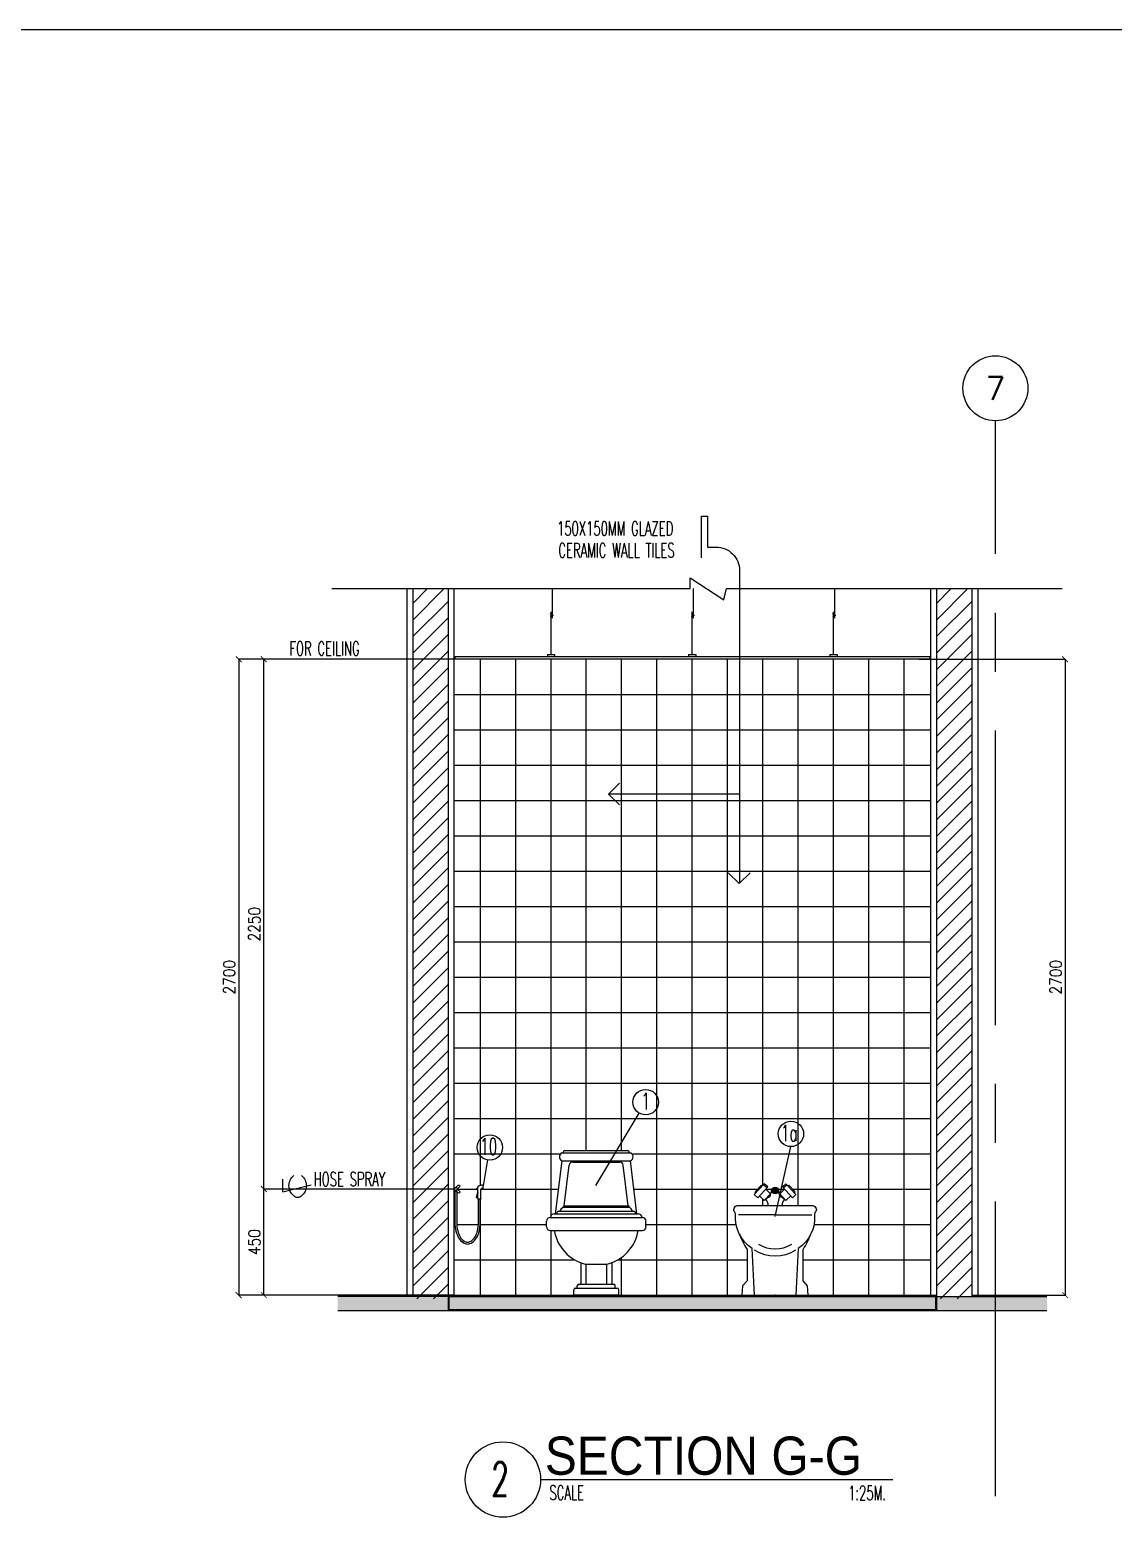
# Model space of a CAD drawing. Extents: x -233600 to -204723, y 166361 to 186286.
# Drawn here: x -227618 to -223016, y 179970 to 186286 of the extents above; entities that cross this region are included whole.
import ezdxf
from ezdxf.enums import TextEntityAlignment as Align

# ---------------------------------------------------------------- set-up
doc = ezdxf.new("R2010")
doc.units = 0
doc.header["$LTSCALE"] = 500
doc.header["$MEASUREMENT"] = 0
doc.linetypes.add('CENTERX2', pattern=[4, 2.5, -0.5, 0.5, -0.5])
doc.linetypes.add('HIDDEN2', pattern=[0.1875, 0.125, -0.0625])
doc.layers.get('0').update_dxf_attribs({"linetype": 'CONTINUOUS'})
doc.layers.get('DEFPOINTS').update_dxf_attribs({"linetype": 'CONTINUOUS'})
for name, color, linetype in [('A-SFIX', 2, 'CONTINUOUS'), ('ARCDIMR', 4, 'CONTINUOUS'), ('AX-CR', 2, 'CONTINUOUS'), ('AX-TXT', 2, 'CONTINUOUS'), ('AXES', 11, 'CENTERX2'), ('Dimout', 4, 'CONTINUOUS'), ('DW', 7, 'CONTINUOUS'), ('ELE', 3, 'CONTINUOUS'), ('ELV', 7, 'CONTINUOUS'), ('FIX', 2, 'CONTINUOUS'), ('HatchA', 11, 'CONTINUOUS'), ('P-FIXT-MISC', 84, 'CONTINUOUS'), ('Plaster', 7, 'CONTINUOUS'), ('SANI', 2, 'CONTINUOUS'), ('Tile', 5, 'CONTINUOUS'), ('TITLE', 1, 'CONTINUOUS'), ('TXT', 2, 'CONTINUOUS'), ('TXT1', 2, 'CONTINUOUS'), ('WALL', 6, 'CONTINUOUS'), ('WallPartition', 2, 'CONTINUOUS'), ('Windows', 9, 'CONTINUOUS')]:
    doc.layers.add(name, color=color, linetype=linetype)
doc.styles.add('DIM', font='simplex.shx', dxfattribs={"width": 0.85})
doc.styles.add('ROMANS', font='romans.shx', dxfattribs={"width": 0.6})
doc.styles.add('TTXT', font='swisse.ttf', dxfattribs={"width": 0.9})
doc.dimstyles.new('DIM1-25', dxfattribs={"dimscale": 25, "dimtxt": 2, "dimasz": 1, "dimexe": 0.03, "dimexo": 0.03, "dimgap": 0.6, "dimtad": 1, "dimdec": 0, "dimdsep": 46, "dimtxsty": 'DIM', "dimblk1": 'ARCHTICK', "dimblk2": 'ARCHTICK', "dimsah": 1, "dimcen": 0.09, "dimdle": 0.03, "dimclrd": 256, "dimclrt": 2, "dimadec": 0, "dimazin": 0, "dimtfac": 1, "dimtdec": 0, "dimtix": 1, "dimtmove": 1, "dimatfit": 3, "dimldrblk": 'ARCHTICK', "dimfxl": 0, "dimtvp": 2, "dimtolj": 1, "dimtzin": 0, "dimarcsym": 0})

# ---------------------------------------------------------------- blocks, each defined once
blk = doc.blocks.new('A$C69CD438C')
at = {"layer": 'A-SFIX'}
for p, q in [((38.4, 345.8, 658.7), (65.9, 570.8, 658.7)), ((65.9, 603.8, 658.7), (356.8, 603.8, 658.7)), ((65.9, 570.8, 658.7), (356.8, 570.8, 658.7)), ((76.8, 614.7, 658.7), (345.8, 614.7, 658.7)), ((384.2, 345.8, 658.7), (356.8, 570.8, 658.7)), ((75.6, 378.7, 658.7), (96.7, 551.5, 658.7)), ((111.9, 565, 658.7), (310.7, 565, 658.7)), ((347, 378.7, 658.7), (326, 551.5, 658.7)), ((15.4, 329.3, 658.7), (407.3, 329.3, 658.7)), ((32.9, 345.8, 658.7), (389.7, 345.8, 658.7)), ((51.2, 356.8, 658.7), (371.4, 356.8, 658.7)), ((70, 373.2, 658.7), (352.6, 373.2, 658.7)), ((75.6, 378.7, 658.7), (347, 378.7, 658.7)), ((0, 289.8, 658.7), (0, 314, 658.7)), ((15.4, 274.4, 658.7), (407.3, 274.4, 658.7)), ((422.6, 289.8, 658.7), (422.6, 314, 658.7)), ((145.5, 137.8, 658.7), (145.5, 46.1, 658.7)), ((164.7, 131.7, 658.7), (258, 131.7, 658.7)), ((167.4, 131.7, 658.7), (167.4, 46.1, 658.7)), ((255.2, 131.7, 658.7), (255.2, 46.1, 658.7)), ((277.2, 137.8, 658.7), (277.2, 46.1, 658.7)), ((115.6, 0, 658.7), (115.6, 23.1, 658.7)), ((307.1, 0), (115.6, 0)), ((122.2, 29.6, 658.7), (300.5, 29.6, 658.7)), ((130.5, 29.6, 658.7), (130.5, 39.5, 658.7)), ((137.1, 46.1, 658.7), (285.5, 46.1, 658.7)), ((292.1, 29.6, 658.7), (292.1, 39.5, 658.7)), ((307.1, 0, 658.7), (307.1, 23.1, 658.7))]:
    blk.add_line(p, q, dxfattribs=at)
for centre, radius, start, end in [((72.7, 587.3, 658.7), 17.8, 112.61986, 247.38014), ((79.6, 606.5, 658.7), 8.68, 108.43495, 198.43495), ((343, 606.5, 658.7), 8.68, 341.56505, 71.56505), ((349.9, 587.3, 658.7), 17.8, 292.61986, 67.38014), ((111.9, 549.6, 658.7), 15.4, 90, 173.04704), ((310.7, 549.6, 658.7), 15.4, 6.95296, 90), ((15.4, 314, 658.7), 15.4, 90, 180), ((35.7, 326.6, 658.7), 19.4, 98.1301, 171.8699), ((58.5, 343.3, 658.7), 15.3, 118.30463, 170.72602), ((92.8, 342.2, 658.7), 38.5, 126.28859, 157.78628), ((76.4, 372.4, 658.7), 6.42, 96.98527, 172.09737), ((346.2, 372.4, 658.7), 6.42, 7.90263, 83.01473), ((329.8, 342.2, 658.7), 38.5, 22.21372, 53.71141), ((364.2, 343.3, 658.7), 15.3, 9.27398, 61.69537), ((387, 326.6, 658.7), 19.4, 8.1301, 81.8699), ((407.3, 314, 658.7), 15.4, 0, 90), ((15.4, 289.8, 658.7), 15.4, 180, 270), ((208.2, 304.1, 658.7), 177.8, 189.59805, 255.82073), ((214.4, 304.1, 658.7), 177.8, 284.17927, 350.40195), ((407.3, 289.8, 658.7), 15.4, 270, 0), ((122.2, 23.1, 658.7), 6.59, 90, 180), ((137.1, 39.5, 658.7), 6.59, 90, 180), ((285.5, 39.5, 658.7), 6.59, 0, 90), ((300.5, 23.1, 658.7), 6.59, 0, 90)]:
    blk.add_arc(centre, radius, start, end, dxfattribs=at)
blk = doc.blocks.new('A0-BOX')
at = {"layer": 'TITLE'}
blk.add_line((113.3, 79.7), (0, 79.7), dxfattribs=at)
blk = doc.blocks.new('walling')
at = {"layer": 'ELV'}
blk.add_line((0.1363, -1.1797), (-0.4198, -1.1797), dxfattribs=at)
blk.add_lwpolyline([(-0.025, -0.176), (-0.025, 0), (0, 0), (0, -0.1306), (0.0363, -0.1306, -0.414214), (0.1363, -0.2306), (0.1363, -1.5582)], format="xyb", dxfattribs=at)
at = {"layer": 'WALL'}
for p, q in [((-0.4198, -1.1797), (-0.3736, -1.1334)), ((-0.4198, -1.1797), (-0.3736, -1.2259)), ((0.1345, -1.56), (0.0882, -1.5137)), ((0.1345, -1.56), (0.1808, -1.5137))]:
    blk.add_line(p, q, dxfattribs=at)
at = {"layer": 'TXT', "style": 'ROMANS', "width": 0.6}
for s, p in [('150X150MM GLAZED', (-0.639, -0.0816)), ('CERAMIC WALL TILES', (-0.6331, -0.1746))]:
    blk.add_text(s, height=0.06, dxfattribs=at).set_placement(p)
blk = doc.blocks.new('_ARCHTICK')
at = {"color": 0, "linetype": 'ByBlock', "const_width": 0.15}
blk.add_lwpolyline([(-0.5, -0.5), (0.5, 0.5)], dxfattribs=at)
blk = doc.blocks.new('*D129')
at = {"layer": 'DEFPOINTS', "color": 0}
for p in [(-226624.1, 181363.7), (-225808.6, 181363.7), (-225816.7, 180913.3)]:
    blk.add_point(p, dxfattribs=at)
at = {"layer": 'Dimout', "color": 0, "lineweight": -2}
for p, q in [((-225809.3, 181363.7), (-226624.8, 181363.7)), ((-225817.4, 180913.3), (-226624.8, 180913.3))]:
    blk.add_line(p, q, dxfattribs=at)
at = {"layer": 'Dimout', "lineweight": -2}
blk.add_line((-226624.1, 180912.5), (-226624.1, 181364.4), dxfattribs=at)
at = {"layer": 'Dimout', "lineweight": -2, "xscale": 25, "yscale": 25, "zscale": 25}
for p, rotation in [((-226624.1, 181363.7), 90), ((-226624.1, 180913.3), 270)]:
    blk.add_blockref('_ARCHTICK', p, dxfattribs=dict(at, rotation=rotation))
at = {"layer": 'Dimout', "color": 2, "insert": (-226664.1, 181138.5), "char_height": 50, "attachment_point": 5, "rotation": 90, "style": 'DIM'}
blk.add_mtext('\\A1;450', dxfattribs=at)
blk = doc.blocks.new('*D130')
at = {"layer": 'DEFPOINTS', "color": 0}
for p in [(-226624.1, 183613.3), (-225816.7, 183613.3), (-225808.6, 181363.7)]:
    blk.add_point(p, dxfattribs=at)
at = {"layer": 'Dimout', "color": 0, "lineweight": -2}
for p, q in [((-225817.4, 183613.3), (-226624.8, 183613.3)), ((-225809.3, 181363.7), (-226624.8, 181363.7))]:
    blk.add_line(p, q, dxfattribs=at)
at = {"layer": 'Dimout', "lineweight": -2}
blk.add_line((-226624.1, 181362.9), (-226624.1, 183614), dxfattribs=at)
at = {"layer": 'Dimout', "lineweight": -2, "xscale": 25, "yscale": 25, "zscale": 25}
for p, rotation in [((-226624.1, 183613.3), 90), ((-226624.1, 181363.7), 270)]:
    blk.add_blockref('_ARCHTICK', p, dxfattribs=dict(at, rotation=rotation))
at = {"layer": 'Dimout', "color": 2, "insert": (-226664.1, 182488.5), "char_height": 50, "attachment_point": 5, "rotation": 90, "style": 'DIM'}
blk.add_mtext('\\A1;2250', dxfattribs=at)
blk = doc.blocks.new('*D131')
at = {"layer": 'DEFPOINTS', "color": 0}
for p in [(-226525.1, 183613.3), (-226730.8, 180913.3), (-225991.7, 180913.3)]:
    blk.add_point(p, dxfattribs=at)
at = {"layer": 'Dimout', "color": 0, "lineweight": -2}
for p, q in [((-226525.9, 183613.3), (-226731.5, 183613.3)), ((-225992.4, 180913.3), (-226731.5, 180913.3))]:
    blk.add_line(p, q, dxfattribs=at)
at = {"layer": 'Dimout', "lineweight": -2}
blk.add_line((-226730.8, 183614), (-226730.8, 180912.5), dxfattribs=at)
at = {"layer": 'Dimout', "lineweight": -2, "xscale": 25, "yscale": 25, "zscale": 25}
for p, rotation in [((-226730.8, 183613.3), 90), ((-226730.8, 180913.3), 270)]:
    blk.add_blockref('_ARCHTICK', p, dxfattribs=dict(at, rotation=rotation))
at = {"layer": 'Dimout', "color": 2, "insert": (-226770.8, 182263.3), "char_height": 50, "attachment_point": 5, "rotation": 90, "style": 'DIM'}
blk.add_mtext('\\A1;2700', dxfattribs=at)
blk = doc.blocks.new('SCNTR', base_point=(3632.66, 549.66))
for q in [(3633.89, 554.57), (3636.1, 543.44)]:
    blk.add_line((3631.12, 543.44), q)
for centre, radius, start, end in [((3633.47, 547.5), 5.23, 39.48835, 140.51165), ((3630.8, 549.38), 1.99, 133.30843, 182.47887), ((3630.8, 549.21), 1.99, 177.52113, 226.69157), ((3633.47, 551.09), 5.23, 219.48835, 320.51165)]:
    blk.add_arc(centre, radius, start, end)
blk = doc.blocks.new('*X21')
at = {"color": 0}
for p, q in [((294.6, 28.9), (284.6, 38.9)), ((284.7, 40.7), (293.7, 49.8)), ((285.2, 35.9), (298.5, 49.3)), ((299.1, 29.7), (285.4, 43.4)), ((287.1, 32.5), (301.9, 47.3)), ((302.4, 31.8), (287.5, 46.6)), ((290, 30.2), (304.3, 44.4)), ((304.6, 34.8), (290.6, 48.8)), ((294.1, 28.9), (305.6, 40.4)), ((305.6, 39.1), (294.9, 49.8)), ((301.4, 31), (303.5, 33))]:
    blk.add_line(p, q, dxfattribs=at)
blk = doc.blocks.new('AM-BDTFA')
at = {"layer": 'P-FIXT-MISC'}
for p, q in [((-45.9, 91.8), (-88.3, 45.9)), ((-58.4, 85.7), (-84.9, 57)), ((-31.2, 78.2), (-73.6, 32.3)), ((-54.7, 82.3), (-58.4, 85.7)), ((-34.9, 74.2), (-49.6, 87.8)), ((-31.2, 78.2), (-45.9, 91.8)), ((-19.5, 49.7), (-40, 68.7)), ((-13.4, 67.2), (-20.3, 45.1)), ((-18.9, 43.6), (-13.6, 66.2)), ((13.4, 67.2), (20.3, 45.1)), ((18.9, 43.6), (13.6, 66.2)), ((19.5, 49.7), (40, 68.7)), ((31.2, 78.2), (45.9, 91.8)), ((31.2, 78.2), (73.6, 32.3)), ((34.9, 74.2), (49.6, 87.8)), ((45.9, 91.8), (88.3, 45.9)), ((54.7, 82.3), (58.4, 85.7)), ((58.4, 85.7), (84.9, 57)), ((-73.6, 32.3), (-88.3, 45.9)), ((-81.2, 53.6), (-84.9, 57)), ((-46, 21), (-66.5, 40.1)), ((-19.5, 49.7), (-46, 21)), ((-41.3, 26.1), (-39.9, 24.6)), ((-40.5, 24), (-22, 44)), ((-29, 0), (29, 0)), ((-24.1, 44.7), (-22.7, 43.2)), ((-21.7, 44), (-22, 44)), ((19.5, 49.7), (46, 21)), ((21.7, 44), (22, 44)), ((40.5, 24), (22, 44)), ((24.1, 44.7), (22.7, 43.2)), ((41.3, 26.1), (39.9, 24.6)), ((46, 21), (66.5, 40.1)), ((73.6, 32.3), (88.3, 45.9)), ((81.2, 53.6), (84.9, 57))]:
    blk.add_line(p, q, dxfattribs=at)
for radius in [14, 12.5, 12, 11, 10.5]:
    blk.add_circle((0, 63), radius, dxfattribs=at)
for centre, radius, start, end in [((-61.3, -0.7), 32.3, 1.27132, 49.93306), ((-31.2, 46.7), 12.7, 269.62379, 346.0092), ((-21.7, 45.5), 1.5, 270, 342.57453), ((31.2, 46.7), 12.7, 193.9908, 270.37621), ((21.7, 45.5), 1.5, 197.42547, 270), ((61.3, -0.7), 32.3, 130.06694, 178.72868)]:
    blk.add_arc(centre, radius, start, end, dxfattribs=at)
blk.add_blockref('*X21', (-295.1, 23.7), dxfattribs=at)
blk = doc.blocks.new('A$C007D3A79')
at = {"layer": 'A-SFIX'}
for p, q in [((175.2, 341.3), (19.2, 341.3)), ((175.2, 341.3), (331.2, 341.3)), ((348.5, 354.6), (348.5, 354.6))]:
    blk.add_line(p, q, dxfattribs=at)
for points in [[(87.7, 0), (77.8, 197.5, -0.271672), (7.6, 341.3, 0.226437), (2, 354.6), (2, 354.6, -0.577989), (19.2, 381), (175.2, 381), (331.2, 381, -0.577989), (348.5, 354.6, 0.226437), (342.9, 341.3, -0.271672), (272.7, 197.5), (262.8, 0)], [(23.5, 260.1, 0.058545), (56.4, 194), (56.4, 60.7), (37.2, 40), (34.5, 0), (175.2, 0), (316, 0), (313.3, 40), (294.1, 60.7), (294.1, 194, 0.058545), (326.9, 260.1)], [(86.6, 191.7, 0.28545), (263.8, 191.7, 0.28545)]]:
    blk.add_lwpolyline(points, format="xyb", dxfattribs=at)
blk.add_arc((175.2, 334.2), 137.8, 239.20298, 300.79702, dxfattribs=at)
blk.add_point((175.2, 0), dxfattribs=at)
blk.add_blockref('AM-BDTFA', (175.2, 381), dxfattribs=at)
blk = doc.blocks.new('*D148')
at = {"layer": 'DEFPOINTS', "color": 0}
for p in [(-223842, 183613.3), (-223616.7, 180913.3), (-223220.5, 180913.3)]:
    blk.add_point(p, dxfattribs=at)
at = {"layer": 'Dimout', "color": 0, "lineweight": -2}
for p, q in [((-223841.2, 183613.3), (-223219.8, 183613.3)), ((-223615.9, 180913.3), (-223219.8, 180913.3))]:
    blk.add_line(p, q, dxfattribs=at)
at = {"layer": 'Dimout', "lineweight": -2}
blk.add_line((-223220.5, 183614), (-223220.5, 180912.5), dxfattribs=at)
at = {"layer": 'Dimout', "lineweight": -2, "xscale": 25, "yscale": 25, "zscale": 25}
for p, rotation in [((-223220.5, 183613.3), 90), ((-223220.5, 180913.3), 270)]:
    blk.add_blockref('_ARCHTICK', p, dxfattribs=dict(at, rotation=rotation))
at = {"layer": 'Dimout', "color": 2, "insert": (-223260.5, 182263.3), "char_height": 50, "attachment_point": 5, "rotation": 90, "style": 'DIM'}
blk.add_mtext('\\A1;2700', dxfattribs=at)
blk = doc.blocks.new('GAN')
for p, q in [((-0.0212, 0.1644), (-0.0212, 0.29)), ((-0.0155, 0.01), (-0.0155, 0.1918)), ((0, 0.01), (-0.031, 0.01)), ((-0.031, 0.01), (-0.031, 0)), ((0, 0.01), (0, 0))]:
    blk.add_line(p, q)
blk.add_lwpolyline([(-0.0118, 0.184), (-0.024, 0.1754), (-0.0113, 0.1703)])
blk = doc.blocks.new('A$C03B742BD')
at = {"layer": 'SANI'}
for p, q in [((0, 0.238), (0, 0.247)), ((0.003, 0.25), (0.01, 0.25)), ((0.003, 0.235), (0.007, 0.235)), ((0.01, 0.192), (0.01, 0.232)), ((0.012, 0.19), (0.0205, 0.19)), ((0.0225, 0.192), (0.0225, 0.2375)), ((0.0225, 0.221), (0.0291, 0.197)), ((0.0225, 0.2172), (0.0282, 0.1967)), ((0.1091, 0.234), (0.1003, 0.2428)), ((0.1091, 0.2324), (0.1003, 0.2237)), ((0.1155, 0.2404), (0.1067, 0.2492)), ((0.1155, 0.2261), (0.1067, 0.2173))]:
    blk.add_line(p, q, dxfattribs=at)
for points in [[(0.12, 0.2271), (0.12, 0.09, -0.060702), (0.1156, 0.0539, -0.074102), (0.1043, 0.0264, -0.106911), (0.0852, 0.0059, -0.152771), (0.0663, 0, -0.152771), (0.0473, 0.0059, -0.106911), (0.0282, 0.0264, -0.074102), (0.0169, 0.0539, -0.060702), (0.0125, 0.09), (0.0125, 0.19)], [(0.1125, 0.2231), (0.1125, 0.09, -0.060702), (0.1083, 0.0557, -0.074102), (0.0978, 0.0302, -0.106911), (0.0809, 0.0121, -0.152771), (0.0663, 0.0075, -0.152771), (0.0516, 0.0121, -0.106911), (0.0347, 0.0302, -0.074102), (0.0242, 0.0557, -0.060702), (0.02, 0.09), (0.02, 0.19)], [(0.0225, 0.2283, 0.064258), (0.0248, 0.2292, 0.106392), (0.0269, 0.2311, 0.159292), (0.0277, 0.2335, 0.159292), (0.0269, 0.236, 0.106392), (0.0248, 0.2379, 0.066222), (0.0224, 0.2388, 0.057624)], [(0.0225, 0.2303, 0.046557), (0.0238, 0.2309, 0.106392), (0.0253, 0.2323, 0.159292), (0.0257, 0.2335, 0.159292), (0.0253, 0.2348, 0.106392), (0.0238, 0.2362, 0.046557), (0.0225, 0.2367, 0.057624)]]:
    blk.add_lwpolyline(points, format="xyb", dxfattribs=at)
blk.add_circle((0.1163, 0.2332), 0.0072, dxfattribs=at)
for centre, radius, start, end in [((0.003, 0.247), 0.003, 90, 180), ((0.003, 0.238), 0.003, 180, 270), ((0.007, 0.232), 0.003, 0, 90), ((0.01, 0.2375), 0.0125, 0, 90), ((0.012, 0.192), 0.002, 180, 270), ((0.0205, 0.192), 0.002, 270, 0), ((0.0286, 0.1968), 0.0005, 194.53893, 16.23807), ((0.1035, 0.246), 0.0045, 45, 225), ((0.1035, 0.2205), 0.0045, 135, 315)]:
    blk.add_arc(centre, radius, start, end, dxfattribs=at)
blk = doc.blocks.new('AXU')
at = {"layer": 'AX-CR'}
blk.add_circle((0, 350), 350, dxfattribs=at)
at = {"layer": 'AX-TXT', "style": 'ROMANS'}
blk.add_attdef('AX', text='', height=250, dxfattribs=at).set_placement((0, 350), align=Align.MIDDLE)

msp = doc.modelspace()

# ---------------------------------------------------------------- hatches: boundary and pattern name
at = {"layer": 'HatchA'}
h = msp.add_hatch(dxfattribs=at)
h.set_pattern_fill('ANSI31', color=256, scale=400, style=0)
h.set_pattern_definition([(45, (30749.78, -15915.97), (-35.355339, 35.355339), [])])
h.paths.add_polyline_path([(-225841.7, 183913.3), (-225991.7, 183913.3), (-225991.7, 180898.3), (-225841.7, 180898.3)])
h = msp.add_hatch(dxfattribs=at)
h.set_pattern_fill('ANSI31', color=256, scale=400, style=0)
h.set_pattern_definition([(45, (32974.78, -15915.97), (-35.355339, 35.355339), [])])
h.paths.add_polyline_path([(-223616.7, 183913.3), (-223766.7, 183913.3), (-223766.7, 180898.3), (-223616.7, 180898.3)])
at = {"layer": 'Windows'}
h = msp.add_hatch(dxfattribs=at)
h.set_pattern_fill('AR-SAND', color=256, scale=25, style=0)
h.set_pattern_definition([(37.5, (0, 0), (-1.574834, 48.170594), [0, -38, 0, -42.5, 0, -40.625]), (7.5, (0, 0), (44.244418, 70.553652), [0, -20.5, 0, -34.25, 0, -13.125]), (327.5, (-30.75, 0), (77.8535465, 0.1414763), [0, -12.5, 0, -45, 0, -58.75]), (317.5, (-30.75, 0), (75.153165, 21.941889), [0, -6.25, 0, -29.5, 0, -33.75])])
h.paths.add_polyline_path([(-225841.7, 180907.3), (-226310.2, 180907.3), (-226310.2, 180847.3), (-225841.7, 180847.3)])
h.paths.add_polyline_path([(-223770.7, 180907.3), (-225837.7, 180907.3), (-225837.7, 180851.3), (-223770.7, 180851.3)])
h.paths.add_polyline_path([(-223298.1, 180907.3), (-223766.7, 180907.3), (-223766.7, 180847.3), (-223298.1, 180847.3)])

# ---------------------------------------------------------------- linework, layer by layer
for p, q in [((-225813, 183623.3), (-225813, 183613.3)), ((-223795.4, 183623.3), (-225813, 183623.3)), ((-223795.4, 183623.3), (-223795.4, 183613.3))]:
    msp.add_line(p, q)
at = {"layer": 'AXES'}
msp.add_line((-223516.7, 180060.3), (-223516.7, 184625.8), dxfattribs=at)
at = {"layer": 'DW'}
for p, q in [((-225213.6, 181378.3), (-225029.9, 181686.2)), ((-224452.3, 181247.2), (-224385.1, 181544)), ((-225673.3, 181487.2), (-225692.3, 181377.4))]:
    msp.add_line(p, q, dxfattribs=at)
at = {"layer": 'ELE'}
msp.add_lwpolyline([(-226335.2, 183913.3), (-224813.4, 183913.3), (-224813.4, 183958.5), (-224670, 183865), (-224658.1, 183913.3), (-224391.3, 183913.3), (-223232.4, 183913.3)], dxfattribs=at)
at = {"layer": 'FIX', "color": 2}
for centre in [(-225002.3, 181732.6), (-224385.1, 181598), (-225664.1, 181540.3)]:
    msp.add_circle(centre, 54, dxfattribs=at)
at = {"layer": 'Plaster'}
for p, q in [((-226016.7, 183913.3), (-226016.7, 180907.3)), ((-225816.7, 183913.3), (-225816.7, 180913.3)), ((-223791.7, 183913.3), (-223791.7, 180913.3)), ((-223591.7, 183913.3), (-223591.7, 180907.3)), ((-226310.2, 180910.3), (-226016.7, 180910.3)), ((-225841.7, 180913.3), (-223766.7, 180913.3)), ((-225841.7, 180907.3), (-223766.7, 180907.3)), ((-223298.1, 180910.3), (-223591.7, 180910.3))]:
    msp.add_line(p, q, dxfattribs=at)
at = {"layer": 'SANI', "color": 6}
msp.add_line((-225448.3, 180130.2), (-223952.2, 180130.2), dxfattribs=at)
at = {"layer": 'Tile'}
for p, q in [((-223791.7, 183613.3), (-225816.7, 183613.3)), ((-225704.2, 181380.3), (-225704.2, 183613.3)), ((-225554.2, 180913.3), (-225554.2, 183613.3)), ((-225404.2, 181250.1), (-225404.2, 183613.3)), ((-225254.2, 181528), (-225254.2, 183613.3)), ((-225104.2, 181528), (-225104.2, 183613.3)), ((-224954.2, 180913.3), (-224954.2, 183613.3)), ((-224804.2, 180913.3), (-224804.2, 183613.3)), ((-224654.2, 180913.3), (-224654.2, 183613.3)), ((-224504.2, 181379.6), (-224504.2, 183613.3)), ((-224354.2, 181294.3), (-224354.2, 183613.3)), ((-224204.2, 180913.3), (-224204.2, 183613.3)), ((-224054.2, 180913.3), (-224054.2, 183613.3)), ((-223904.2, 180913.3), (-223904.2, 183613.3)), ((-225816.7, 183463.3), (-223791.7, 183463.3)), ((-225816.7, 183313.3), (-223791.7, 183313.3)), ((-225816.7, 183163.3), (-223791.7, 183163.3)), ((-225816.7, 183013.3), (-223791.7, 183013.3)), ((-225816.7, 182863.3), (-223791.7, 182863.3)), ((-225816.7, 182713.3), (-223791.7, 182713.3)), ((-225816.7, 182563.3), (-223791.7, 182563.3)), ((-225816.7, 182413.3), (-223791.7, 182413.3)), ((-225816.7, 182263.3), (-223791.7, 182263.3)), ((-225816.7, 182113.3), (-223791.7, 182113.3)), ((-225816.7, 181963.3), (-223791.7, 181963.3)), ((-225816.7, 181813.3), (-223791.7, 181813.3)), ((-225816.7, 181663.3), (-223791.7, 181663.3)), ((-225816.7, 181513.3), (-225363.2, 181513.3)), ((-225061, 181513.3), (-223791.7, 181513.3)), ((-225816.7, 181363.3), (-225815.8, 181363.3)), ((-225801.4, 181363.3), (-225714.8, 181363.3)), ((-225702.3, 181363.3), (-225372.3, 181363.3)), ((-225051.9, 181363.3), (-224526.1, 181363.3)), ((-224492.1, 181363.3), (-224465, 181363.3)), ((-224439.7, 181363.3), (-224412.6, 181363.3)), ((-224378.5, 181363.3), (-223791.7, 181363.3)), ((-225704.2, 180913.3), (-225704.2, 181320.4)), ((-224504.2, 181294.3), (-224504.2, 181320.8)), ((-225816.7, 181213.3), (-225812.2, 181213.3)), ((-225804.6, 181213.3), (-225712.5, 181213.3)), ((-225705, 181213.3), (-225423.4, 181213.3)), ((-225000.8, 181213.3), (-224617.7, 181213.3)), ((-224286.9, 181213.3), (-223791.7, 181213.3)), ((-225404.2, 180913.3), (-225404.2, 181187.7)), ((-225816.7, 181063.3), (-225303.8, 181063.3)), ((-225120.3, 181063.3), (-224571.2, 181063.3)), ((-225104.2, 180913.3), (-225104.2, 181073.8)), ((-224333.5, 181063.3), (-223791.7, 181063.3))]:
    msp.add_line(p, q, dxfattribs=at)
at = {"layer": 'TITLE', "color": 6}
msp.add_circle((-225608.3, 180130.2), 160, dxfattribs=at)
at = {"layer": 'WALL'}
for p, q in [((-225991.7, 183913.3), (-225991.7, 180907.3)), ((-225841.7, 183913.3), (-225841.7, 180847.3)), ((-223766.7, 183913.3), (-223766.7, 180847.3)), ((-223616.7, 183913.3), (-223616.7, 180907.3)), ((-225841.7, 180907.3), (-226310.2, 180907.3)), ((-225837.7, 180907.3), (-225837.7, 180851.3)), ((-223770.7, 180907.3), (-223770.7, 180851.3)), ((-223766.7, 180907.3), (-223298.1, 180907.3)), ((-223298.1, 180847.3), (-226310.2, 180847.3)), ((-223770.7, 180851.3), (-225837.7, 180851.3))]:
    msp.add_line(p, q, dxfattribs=at)
at = {"layer": 'WallPartition', "linetype": 'HIDDEN2', "const_width": 2}
msp.add_lwpolyline([(-225839.7, 180907.3), (-225839.7, 180849.3), (-223768.7, 180849.3), (-223768.7, 180907.3)], dxfattribs=at)

# ---------------------------------------------------------------- block references
for name, p, xscale, yscale, zscale in [('A0-BOX', (-233600.1, 166361.3), 250, 250, 250), ('GAN', (-225419.7, 183623.3), -1000, 1000, 1000), ('GAN', (-224819.7, 183623.3), -1000, 1000, 1000), ('GAN', (-224219.7, 183623.3), -1000, 1000, 1000)]:
    msp.add_blockref(name, p, dxfattribs=dict(xscale=xscale, yscale=yscale, zscale=zscale))
at = {"layer": 'A-SFIX'}
for name, p in [('A$C69CD438C', (-225423.4, 180913.3)), ('A$C007D3A79', (-224627.6, 180913.3))]:
    msp.add_blockref(name, p, dxfattribs=at)
at = {"layer": 'ARCDIMR', "xscale": -10.75199999992037, "yscale": 10.75199999992037, "zscale": 10.752, "rotation": 270}
msp.add_blockref('SCNTR', (-226476.3, 181369.1), dxfattribs=at)
at = {"layer": 'AXES'}
ref = msp.add_blockref('AXU', (-223516.7, 184625.8), dxfattribs=dict(at, xscale=0.3942857142857143, yscale=0.3942857142857143, zscale=0.3942857142857143))
ref.add_attrib('AX', '7', dxfattribs={"layer": 'AX-TXT', "color": 6, "height": 98.6, "style": 'ROMANS'}).set_placement((-223516.7, 184763.8), align=Align.MIDDLE)
at = {"layer": 'SANI', "xscale": -1000, "yscale": 1000, "zscale": 1000}
msp.add_blockref('A$C03B742BD', (-225692.3, 181130.4), dxfattribs=at)
at = {"layer": 'WALL', "xscale": 1000, "yscale": 1000, "zscale": 1000}
msp.add_blockref('walling', (-224739.7, 184220.5), dxfattribs=at)

# ---------------------------------------------------------------- texts
at = {"layer": 'TITLE', "style": 'ROMANS', "width": 0.6}
msp.add_text('2', height=143.9, dxfattribs=at).set_placement((-225657.1, 180060.6))
at = {"layer": 'TXT', "style": 'ROMANS', "width": 0.6}
for s, height, p in [('FOR CEILING', 60, (-226515, 183628.9)), ('1', 70, (-225020.5, 181701.7)), ('1a', 70, (-224427.5, 181567.1)), ('10', 70, (-225704.7, 181509.4)), ('HOSE SPRAY', 60, (-226412.4, 181375.9)), ('SCALE', 60, (-225410.6, 180044.7)), ('1:25M.', 60, (-224142, 180043.3))]:
    msp.add_text(s, height=height, dxfattribs=at).set_placement(p)
at = {"layer": 'TXT1', "color": 6, "style": 'TTXT', "width": 0.9}
msp.add_text('SECTION G-G', height=162.094, dxfattribs=at).set_placement((-225430.5, 180150.6))

# ---------------------------------------------------------------- dimensions: what is measured, and where the dimension line sits
at = {"layer": 'Dimout'}
for base, p1, p2, picture, middle in [((-226730.8, 180913.3), (-226525.1, 183613.3), (-225991.7, 180913.3), '*D131', (-226770.8, 182263.3)), ((-226624.1, 183613.3), (-225808.6, 181363.7), (-225816.7, 183613.3), '*D130', (-226664.1, 182488.5)), ((-223220.5, 180913.3), (-223842, 183613.3), (-223616.7, 180913.3), '*D148', (-223260.5, 182263.3)), ((-226624.1, 181363.7), (-225816.7, 180913.3), (-225808.6, 181363.7), '*D129', (-226664.1, 181138.5))]:
    dim = msp.add_linear_dim(base=base, p1=p1, p2=p2, angle=90, dimstyle='DIM1-25', dxfattribs=at)
    dim.commit()
    dim.dimension.update_dxf_attribs({"geometry": picture, "text_midpoint": middle})

doc.saveas('drawing.dxf')
